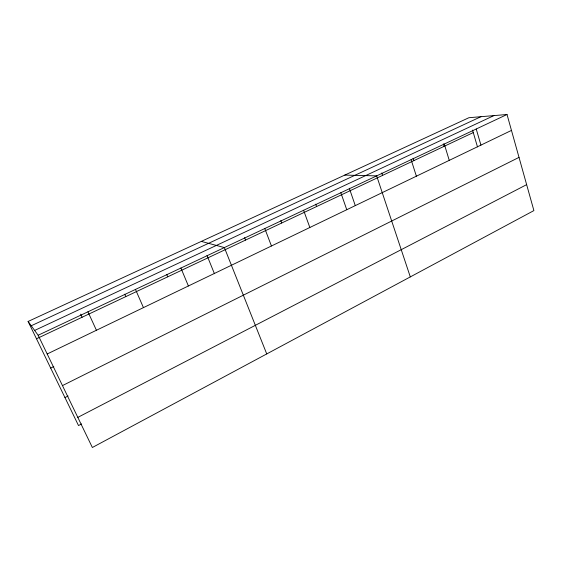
<?xml version="1.0" encoding="UTF-8"?>
<svg xmlns="http://www.w3.org/2000/svg" width="562" height="562" viewBox="0 0 562 562"><rect width="100%" height="100%" fill="white"/><g stroke="black" fill="none" stroke-linecap="round" stroke-linejoin="round"><path stroke-width="0.84" d="M81.602 423.945L78.511 425.56L28.1 321.464L468.912 117.711L507.022 114.5L533.9 210.588L92.358 447.5L38.146 335.247L28.1 321.464M77.816 417.39L526.643 184.638M64.953 397.566L68.044 396.006M62.466 385.602L519.014 157.381M50.671 368.068L53.811 366.529M47.187 353.976L511.469 130.405M38.146 335.247L507.022 114.5M36.481 338.781L473.274 132.576M34.64 330.442L493.879 115.61M31.233 325.763L480.939 116.699M344.78 175.091L376.659 175.878L410.302 276.904M201.315 241.4L224.378 247.575L266.739 353.934M80.647 314.144L82.087 317.249M87.939 311.805L96.425 330.266M124.722 294.207L125.79 296.617M135.477 289.423L143.443 307.618M166.71 274.446L167.722 276.827M180.908 268.039L188.396 285.974M207.027 255.471L214.431 273.715M244.596 237.656L245.545 240.086M264.8 228.544L271.439 245.987M280.817 220.606L281.717 223.009M303.592 210.279L309.852 227.491M315.711 204.189L316.561 206.563M340.846 192.738L346.761 209.717M349.304 188.235L355.282 205.601M381.76 172.97L382.56 175.4M413.084 158.224L413.85 160.634M411.11 159.657L416.379 176.194M444.275 144.041L449.256 160.36M443.306 143.858L444.071 146.366M472.551 130.096L477.475 146.886M476.225 129L480.932 145.108"/></g></svg>
